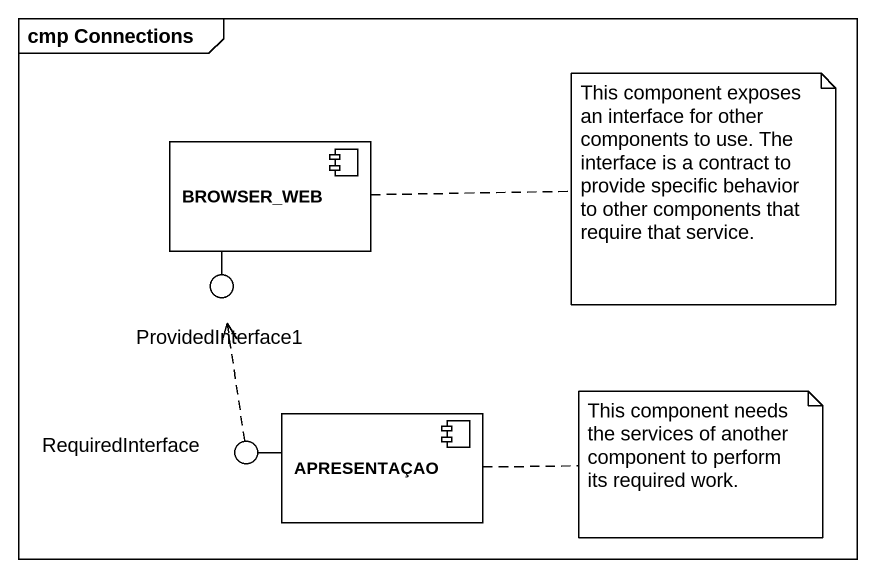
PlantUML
@startuml
mainframe cmp Connections
component BROWSER_WEB
() ProvidedInterface1
component APRESENTAÇAO
() RequiredInterface
BROWSER_WEB -- ProvidedInterface1
APRESENTAÇAO -left- RequiredInterface
RequiredInterface .up.> ProvidedInterface1
note right of BROWSER_WEB : This component exposes an interface for other components to use. The interface is a contract to provide specific behavior to other components that require that service.
note right of APRESENTAÇAO : This component needs the services of another component to perform its required work.
@enduml
